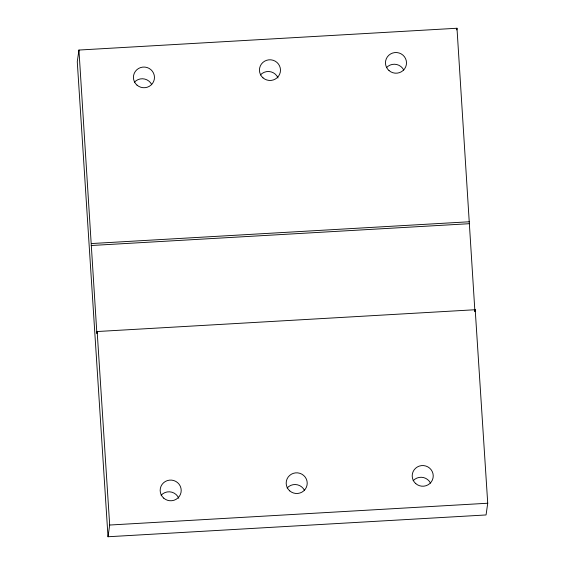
<?xml version="1.0" encoding="UTF-8"?>
<svg xmlns="http://www.w3.org/2000/svg" width="565" height="565" viewBox="0 0 565 565"><rect width="100%" height="100%" fill="white"/><g stroke="black" fill="none" stroke-linecap="round" stroke-linejoin="round"><path stroke-width="0.85" d="M78.938 50.045L77.271 61.762L108.014 536.75L486.062 514.955L487.729 503.238L475.207 309.733L97.159 331.528L96.876 333.484L78.938 50.045L456.986 28.25L474.925 311.682L475.207 309.733M108.014 536.75L109.681 525.033L97.159 331.528M456.746 29.924L456.986 28.25M91.466 243.55L469.508 221.755M91.184 245.507L469.233 223.705M109.681 525.033L487.729 503.238M134.385 82.236A10.523 10.34 8.1 0 1 151.731 84.595M287.133 487.998A10.523 10.34 8.1 0 1 304.478 490.364M413.149 480.737A10.523 10.34 8.1 0 1 430.495 483.096M386.418 67.701A10.523 10.34 8.1 0 1 403.763 70.067M260.401 74.968A10.523 10.34 8.1 0 1 278.029 77.956M161.117 495.265A10.523 10.34 8.1 0 1 178.745 498.252M263.015 77.857A10.523 10.34 8.1 0 0 280.282 72.214A10.523 10.34 8.1 0 0 266.602 60.307A10.523 10.34 8.1 0 0 263.015 77.857M415.762 483.619A10.523 10.34 8.1 0 0 433.03 477.976A10.523 10.34 8.1 0 0 419.35 466.076A10.523 10.34 8.1 0 0 415.762 483.619M163.73 498.153A10.523 10.34 8.1 0 0 181.005 492.511A10.523 10.34 8.1 0 0 167.325 480.603A10.523 10.34 8.1 0 0 163.73 498.153M289.746 490.886A10.523 10.34 8.1 0 0 307.014 485.243A10.523 10.34 8.1 0 0 293.334 473.343A10.523 10.34 8.1 0 0 289.746 490.886M136.998 85.124A10.523 10.34 8.1 0 0 154.266 79.481A10.523 10.34 8.1 0 0 140.586 67.574A10.523 10.34 8.1 0 0 136.998 85.124M389.031 70.59A10.523 10.34 8.1 0 0 406.299 64.947A10.523 10.34 8.1 0 0 392.618 53.046A10.523 10.34 8.1 0 0 389.031 70.59"/></g></svg>
